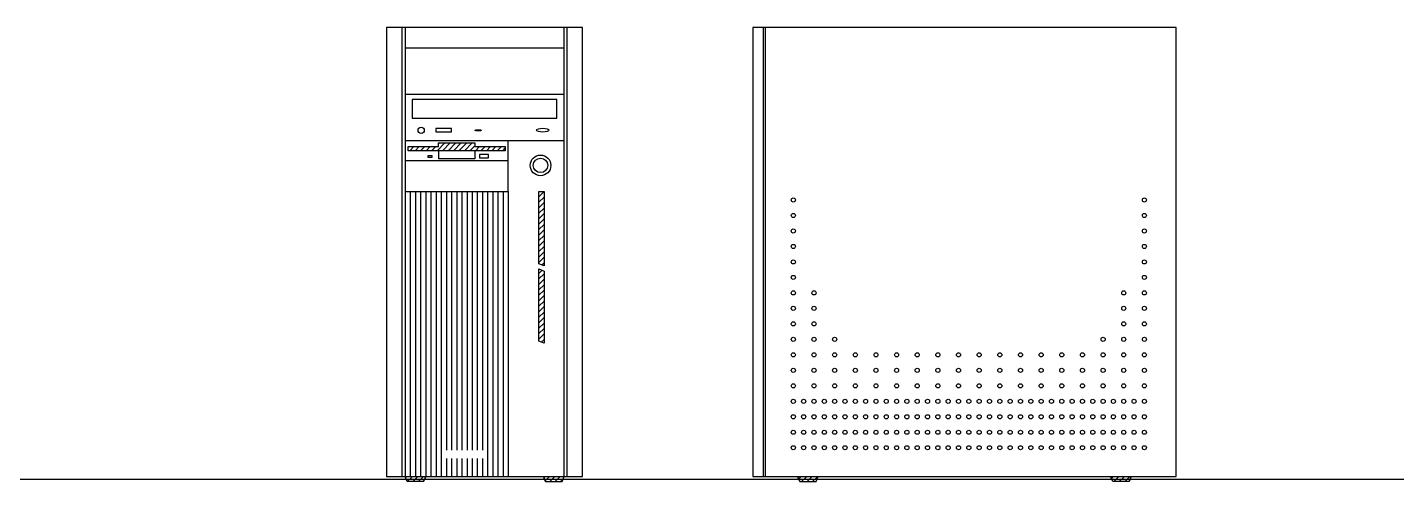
# Model space of a CAD drawing. Header units: inches. Extents: x 11.6 to 54.1, y 10.7 to 35.5.
# Drawn here: x 43.625 to 44.951, y 26.416 to 26.856 of the extents above; entities that cross this region are included whole.
import ezdxf

# ---------------------------------------------------------------- set-up
doc = ezdxf.new("R2010")
doc.units = ezdxf.units.IN
doc.header["$MEASUREMENT"] = 0
for name, color, linetype in [('02', 2, 'Continuous'), ('1', 1, 'Continuous'), ('8', 8, 'Continuous')]:
    doc.layers.add(name, color=color, linetype=linetype)
pattern_1 = [(45, (-13.0132165, 30.312201), (-0.00265165043, 0.00265165043), [])]

msp = doc.modelspace()

# ---------------------------------------------------------------- hatches: boundary and pattern name
at = {"layer": '8'}
h = msp.add_hatch(dxfattribs=at)
h.set_pattern_fill('ANSI31,_O', color=256, scale=0.03)
h.set_pattern_definition(pattern_1)
h.paths.add_polyline_path([(44.0236, 26.7437), (44.0236, 26.7402), (43.9942, 26.7402), (43.9942, 26.7362), (44.0882, 26.7362), (44.0882, 26.7402), (44.0589, 26.7402), (44.0589, 26.7437)])
h = msp.add_hatch(dxfattribs=at)
h.set_pattern_fill('ANSI31,_O', color=256, scale=0.03)
h.set_pattern_definition(pattern_1)
h.paths.add_polyline_path([(44.1208, 26.6967), (44.1258, 26.6967), (44.1258, 26.6247), (44.1208, 26.6267)])
h = msp.add_hatch(dxfattribs=at)
h.set_pattern_fill('ANSI31,_O', color=256, scale=0.03)
h.set_pattern_definition(pattern_1)
h.paths.add_polyline_path([(44.1208, 26.6217), (44.1258, 26.6197), (44.1258, 26.5497), (44.1208, 26.5517)])
h = msp.add_hatch(dxfattribs=at)
h.set_pattern_fill('ANSI31,_O', color=256, scale=0.03)
h.set_pattern_definition(pattern_1)
h.paths.add_polyline_path([(44.0092, 26.4157), (44.0112, 26.4207), (43.9912, 26.4207), (43.9932, 26.4157)])
h = msp.add_hatch(dxfattribs=at)
h.set_pattern_fill('ANSI31,_O', color=256, scale=0.03)
h.set_pattern_definition(pattern_1)
h.paths.add_polyline_path([(44.1432, 26.4157), (44.1452, 26.4207), (44.1252, 26.4207), (44.1272, 26.4157)])
h = msp.add_hatch(dxfattribs=at)
h.set_pattern_fill('ANSI31,_O', color=256, scale=0.03)
h.set_pattern_definition(pattern_1)
h.paths.add_polyline_path([(44.3894, 26.4157), (44.3914, 26.4207), (44.3714, 26.4207), (44.3734, 26.4157)])
h = msp.add_hatch(dxfattribs=at)
h.set_pattern_fill('ANSI31,_O', color=256, scale=0.03)
h.set_pattern_definition(pattern_1)
h.paths.add_polyline_path([(44.6925, 26.4157), (44.6945, 26.4207), (44.6745, 26.4207), (44.6765, 26.4157)])

# ---------------------------------------------------------------- linework, layer by layer
at = {"layer": '02'}
for p, q in [((43.9732, 26.8557), (43.9732, 26.4207)), ((44.1632, 26.8557), (43.9732, 26.8557)), ((43.9882, 26.8557), (43.9882, 26.4207)), ((43.9912, 26.8557), (43.9912, 26.4207)), ((44.1452, 26.4207), (44.1452, 26.8557)), ((44.1482, 26.4207), (44.1482, 26.8557)), ((44.1632, 26.4207), (44.1632, 26.8557)), ((44.738, 26.8557), (44.328, 26.8557)), ((44.328, 26.8557), (44.328, 26.4207)), ((44.338, 26.8557), (44.338, 26.4207)), ((44.34, 26.8557), (44.34, 26.4207)), ((44.738, 26.4207), (44.738, 26.8557)), ((44.1452, 26.8357), (43.9912, 26.8357)), ((44.1432, 26.8357), (43.9932, 26.8357)), ((44.1452, 26.7907), (43.9912, 26.7907)), ((44.0912, 26.7457), (43.9912, 26.7457)), ((44.1452, 26.7457), (43.9912, 26.7457)), ((43.9912, 26.7457), (43.9912, 26.7267)), ((44.0912, 26.6967), (44.0912, 26.7457)), ((44.0236, 26.7362), (44.0236, 26.7282)), ((44.0589, 26.7362), (44.0589, 26.7282)), ((43.9912, 26.7267), (44.0912, 26.7267)), ((44.0589, 26.7282), (44.0236, 26.7282)), ((43.9912, 26.6967), (44.0912, 26.6967)), ((43.9962, 26.6967), (43.9962, 26.4207)), ((44.0012, 26.6967), (44.0012, 26.4207)), ((44.0062, 26.6967), (44.0062, 26.4207)), ((44.0112, 26.6967), (44.0112, 26.4207)), ((44.0162, 26.6967), (44.0162, 26.4207)), ((44.0212, 26.6967), (44.0212, 26.4207)), ((44.0262, 26.6967), (44.0262, 26.4207)), ((44.0312, 26.6967), (44.0312, 26.4462)), ((44.0362, 26.6967), (44.0362, 26.4462)), ((44.0412, 26.6967), (44.0412, 26.4462)), ((44.0462, 26.6967), (44.0462, 26.4462)), ((44.0512, 26.6967), (44.0512, 26.4462)), ((44.0562, 26.6967), (44.0562, 26.4462)), ((44.0612, 26.6967), (44.0612, 26.4462)), ((44.0662, 26.6967), (44.0662, 26.4462)), ((44.0662, 26.6967), (44.0662, 26.4462)), ((44.0712, 26.6967), (44.0712, 26.4207)), ((44.0762, 26.6967), (44.0762, 26.4207)), ((44.0812, 26.6967), (44.0812, 26.4207)), ((44.0862, 26.6967), (44.0862, 26.4207)), ((44.0912, 26.6967), (44.0912, 26.4207)), ((44.0312, 26.4382), (44.0312, 26.4207)), ((44.0362, 26.4382), (44.0362, 26.4207)), ((44.0412, 26.4382), (44.0412, 26.4207)), ((44.0462, 26.4382), (44.0462, 26.4207)), ((44.0512, 26.4382), (44.0512, 26.4207)), ((44.0562, 26.4382), (44.0562, 26.4207)), ((44.0612, 26.4382), (44.0612, 26.4207)), ((44.0662, 26.4382), (44.0662, 26.4207)), ((44.0662, 26.4382), (44.0662, 26.4207)), ((43.9732, 26.4207), (44.1632, 26.4207)), ((44.328, 26.4207), (44.738, 26.4207))]:
    msp.add_line(p, q, dxfattribs=at)
for points in [[(44.1382, 26.7677), (44.1382, 26.7857), (43.9982, 26.7857), (43.9982, 26.7677)], [(44.0211, 26.7546), (44.0361, 26.7546), (44.0361, 26.7576), (44.0211, 26.7576)], [(44.0589, 26.7402), (44.0882, 26.7402), (44.0882, 26.7362), (43.9942, 26.7362), (43.9942, 26.7402), (44.0236, 26.7402), (44.0236, 26.7437), (44.0589, 26.7437)], [(44.0634, 26.7292), (44.072, 26.7292), (44.072, 26.7327), (44.0634, 26.7327)], [(44.0133, 26.7301), (44.0174, 26.7301), (44.0174, 26.7312), (44.0133, 26.7312)], [(44.1208, 26.6967), (44.1258, 26.6967), (44.1258, 26.6247), (44.1208, 26.6267)], [(44.1208, 26.6217), (44.1258, 26.6197), (44.1258, 26.5497), (44.1208, 26.5517)]]:
    msp.add_lwpolyline(points, close=True, dxfattribs=at)
for points in [[(44.0112, 26.4207), (44.0092, 26.4157), (44.0112, 26.4207), (44.0092, 26.4157), (43.9932, 26.4157), (43.9912, 26.4207)], [(44.1252, 26.4207), (44.1272, 26.4157), (44.1252, 26.4207), (44.1272, 26.4157), (44.1432, 26.4157), (44.1452, 26.4207)], [(44.3714, 26.4207), (44.3734, 26.4157), (44.3714, 26.4207), (44.3734, 26.4157), (44.3894, 26.4157), (44.3914, 26.4207)], [(44.6945, 26.4207), (44.6925, 26.4157), (44.6945, 26.4207), (44.6925, 26.4157), (44.6765, 26.4157), (44.6745, 26.4207)]]:
    msp.add_lwpolyline(points, dxfattribs=at)
for centre, radius in [((44.0068, 26.756), 0.003), ((44.1224, 26.722), 0.01), ((44.1224, 26.722), 0.007), ((44.3672, 26.6885), 0.002), ((44.7072, 26.6885), 0.002), ((44.3672, 26.6735), 0.002), ((44.7072, 26.6735), 0.002), ((44.3672, 26.6585), 0.002), ((44.7072, 26.6585), 0.002), ((44.3672, 26.6435), 0.002), ((44.7072, 26.6435), 0.002), ((44.3672, 26.6285), 0.002), ((44.7072, 26.6285), 0.002), ((44.3672, 26.6135), 0.002), ((44.7072, 26.6135), 0.002), ((44.3672, 26.5985), 0.002), ((44.3872, 26.5985), 0.002), ((44.6872, 26.5985), 0.002), ((44.7072, 26.5985), 0.002), ((44.3672, 26.5835), 0.002), ((44.3872, 26.5835), 0.002), ((44.6872, 26.5835), 0.002), ((44.7072, 26.5835), 0.002), ((44.3672, 26.5685), 0.002), ((44.3872, 26.5685), 0.002), ((44.6872, 26.5685), 0.002), ((44.7072, 26.5685), 0.002), ((44.3672, 26.5535), 0.002), ((44.3872, 26.5535), 0.002), ((44.4072, 26.5535), 0.002), ((44.6672, 26.5535), 0.002), ((44.6872, 26.5535), 0.002), ((44.7072, 26.5535), 0.002), ((44.3672, 26.5385), 0.002), ((44.3872, 26.5385), 0.002), ((44.4072, 26.5385), 0.002), ((44.4272, 26.5385), 0.002), ((44.4472, 26.5385), 0.002), ((44.4672, 26.5385), 0.002), ((44.4872, 26.5385), 0.002), ((44.5072, 26.5385), 0.002), ((44.5272, 26.5385), 0.002), ((44.5472, 26.5385), 0.002), ((44.5672, 26.5385), 0.002), ((44.5872, 26.5385), 0.002), ((44.6072, 26.5385), 0.002), ((44.6272, 26.5385), 0.002), ((44.6472, 26.5385), 0.002), ((44.6672, 26.5385), 0.002), ((44.6872, 26.5385), 0.002), ((44.7072, 26.5385), 0.002), ((44.3672, 26.5235), 0.002), ((44.3872, 26.5235), 0.002), ((44.4072, 26.5235), 0.002), ((44.4272, 26.5235), 0.002), ((44.4472, 26.5235), 0.002), ((44.4672, 26.5235), 0.002), ((44.4872, 26.5235), 0.002), ((44.5072, 26.5235), 0.002), ((44.5272, 26.5235), 0.002), ((44.5472, 26.5235), 0.002), ((44.5672, 26.5235), 0.002), ((44.5872, 26.5235), 0.002), ((44.6072, 26.5235), 0.002), ((44.6272, 26.5235), 0.002), ((44.6472, 26.5235), 0.002), ((44.6672, 26.5235), 0.002), ((44.6872, 26.5235), 0.002), ((44.7072, 26.5235), 0.002), ((44.3672, 26.5085), 0.002), ((44.3872, 26.5085), 0.002), ((44.4072, 26.5085), 0.002), ((44.4272, 26.5085), 0.002), ((44.4472, 26.5085), 0.002), ((44.4672, 26.5085), 0.002), ((44.4872, 26.5085), 0.002), ((44.5072, 26.5085), 0.002), ((44.5272, 26.5085), 0.002), ((44.5472, 26.5085), 0.002), ((44.5672, 26.5085), 0.002), ((44.5872, 26.5085), 0.002), ((44.6072, 26.5085), 0.002), ((44.6272, 26.5085), 0.002), ((44.6472, 26.5085), 0.002), ((44.6672, 26.5085), 0.002), ((44.6872, 26.5085), 0.002), ((44.7072, 26.5085), 0.002), ((44.3672, 26.4935), 0.002), ((44.3772, 26.4935), 0.002), ((44.3872, 26.4935), 0.002), ((44.3972, 26.4935), 0.002), ((44.4072, 26.4935), 0.002), ((44.4172, 26.4935), 0.002), ((44.4272, 26.4935), 0.002), ((44.4372, 26.4935), 0.002), ((44.4472, 26.4935), 0.002), ((44.4572, 26.4935), 0.002), ((44.4672, 26.4935), 0.002), ((44.4772, 26.4935), 0.002), ((44.4872, 26.4935), 0.002), ((44.4972, 26.4935), 0.002), ((44.5072, 26.4935), 0.002), ((44.5172, 26.4935), 0.002), ((44.5272, 26.4935), 0.002), ((44.5372, 26.4935), 0.002), ((44.5472, 26.4935), 0.002), ((44.5572, 26.4935), 0.002), ((44.5672, 26.4935), 0.002), ((44.5772, 26.4935), 0.002), ((44.5872, 26.4935), 0.002), ((44.5972, 26.4935), 0.002), ((44.6072, 26.4935), 0.002), ((44.6172, 26.4935), 0.002), ((44.6272, 26.4935), 0.002), ((44.6372, 26.4935), 0.002), ((44.6472, 26.4935), 0.002), ((44.6572, 26.4935), 0.002), ((44.6672, 26.4935), 0.002), ((44.6772, 26.4935), 0.002), ((44.6872, 26.4935), 0.002), ((44.6972, 26.4935), 0.002), ((44.7072, 26.4935), 0.002), ((44.3672, 26.4785), 0.002), ((44.3772, 26.4785), 0.002), ((44.3872, 26.4785), 0.002), ((44.3972, 26.4785), 0.002), ((44.4072, 26.4785), 0.002), ((44.4172, 26.4785), 0.002), ((44.4272, 26.4785), 0.002), ((44.4372, 26.4785), 0.002), ((44.4472, 26.4785), 0.002), ((44.4572, 26.4785), 0.002), ((44.4672, 26.4785), 0.002), ((44.4772, 26.4785), 0.002), ((44.4872, 26.4785), 0.002), ((44.4972, 26.4785), 0.002), ((44.5072, 26.4785), 0.002), ((44.5172, 26.4785), 0.002), ((44.5272, 26.4785), 0.002), ((44.5372, 26.4785), 0.002), ((44.5472, 26.4785), 0.002), ((44.5572, 26.4785), 0.002), ((44.5672, 26.4785), 0.002), ((44.5772, 26.4785), 0.002), ((44.5872, 26.4785), 0.002), ((44.5972, 26.4785), 0.002), ((44.6072, 26.4785), 0.002), ((44.6172, 26.4785), 0.002), ((44.6272, 26.4785), 0.002), ((44.6372, 26.4785), 0.002), ((44.6472, 26.4785), 0.002), ((44.6572, 26.4785), 0.002), ((44.6672, 26.4785), 0.002), ((44.6772, 26.4785), 0.002), ((44.6872, 26.4785), 0.002), ((44.6972, 26.4785), 0.002), ((44.7072, 26.4785), 0.002), ((44.3672, 26.4635), 0.002), ((44.3772, 26.4635), 0.002), ((44.3872, 26.4635), 0.002), ((44.3972, 26.4635), 0.002), ((44.4072, 26.4635), 0.002), ((44.4172, 26.4635), 0.002), ((44.4272, 26.4635), 0.002), ((44.4372, 26.4635), 0.002), ((44.4472, 26.4635), 0.002), ((44.4572, 26.4635), 0.002), ((44.4672, 26.4635), 0.002), ((44.4772, 26.4635), 0.002), ((44.4872, 26.4635), 0.002), ((44.4972, 26.4635), 0.002), ((44.5072, 26.4635), 0.002), ((44.5172, 26.4635), 0.002), ((44.5272, 26.4635), 0.002), ((44.5372, 26.4635), 0.002), ((44.5472, 26.4635), 0.002), ((44.5572, 26.4635), 0.002), ((44.5672, 26.4635), 0.002), ((44.5772, 26.4635), 0.002), ((44.5872, 26.4635), 0.002), ((44.5972, 26.4635), 0.002), ((44.6072, 26.4635), 0.002), ((44.6172, 26.4635), 0.002), ((44.6272, 26.4635), 0.002), ((44.6372, 26.4635), 0.002), ((44.6472, 26.4635), 0.002), ((44.6572, 26.4635), 0.002), ((44.6672, 26.4635), 0.002), ((44.6772, 26.4635), 0.002), ((44.6872, 26.4635), 0.002), ((44.6972, 26.4635), 0.002), ((44.7072, 26.4635), 0.002), ((44.3672, 26.4485), 0.002), ((44.3772, 26.4485), 0.002), ((44.3872, 26.4485), 0.002), ((44.3972, 26.4485), 0.002), ((44.4072, 26.4485), 0.002), ((44.4172, 26.4485), 0.002), ((44.4272, 26.4485), 0.002), ((44.4372, 26.4485), 0.002), ((44.4472, 26.4485), 0.002), ((44.4572, 26.4485), 0.002), ((44.4672, 26.4485), 0.002), ((44.4772, 26.4485), 0.002), ((44.4872, 26.4485), 0.002), ((44.4972, 26.4485), 0.002), ((44.5072, 26.4485), 0.002), ((44.5172, 26.4485), 0.002), ((44.5272, 26.4485), 0.002), ((44.5372, 26.4485), 0.002), ((44.5472, 26.4485), 0.002), ((44.5572, 26.4485), 0.002), ((44.5672, 26.4485), 0.002), ((44.5772, 26.4485), 0.002), ((44.5872, 26.4485), 0.002), ((44.5972, 26.4485), 0.002), ((44.6072, 26.4485), 0.002), ((44.6172, 26.4485), 0.002), ((44.6272, 26.4485), 0.002), ((44.6372, 26.4485), 0.002), ((44.6472, 26.4485), 0.002), ((44.6572, 26.4485), 0.002), ((44.6672, 26.4485), 0.002), ((44.6772, 26.4485), 0.002), ((44.6872, 26.4485), 0.002), ((44.6972, 26.4485), 0.002), ((44.7072, 26.4485), 0.002)]:
    msp.add_circle(centre, radius, dxfattribs=at)
for centre, major_axis, ratio in [((44.062, 26.7559), (-0.00305, 0), 0.185097), ((44.1246, 26.7561), (-0.00611, 0), 0.303759)]:
    msp.add_ellipse(centre, major_axis=major_axis, ratio=ratio, dxfattribs=at)
at = {"layer": '1'}
msp.add_line((33.4357, 26.418), (53.7619, 26.418), dxfattribs=at)

doc.saveas('drawing.dxf')
